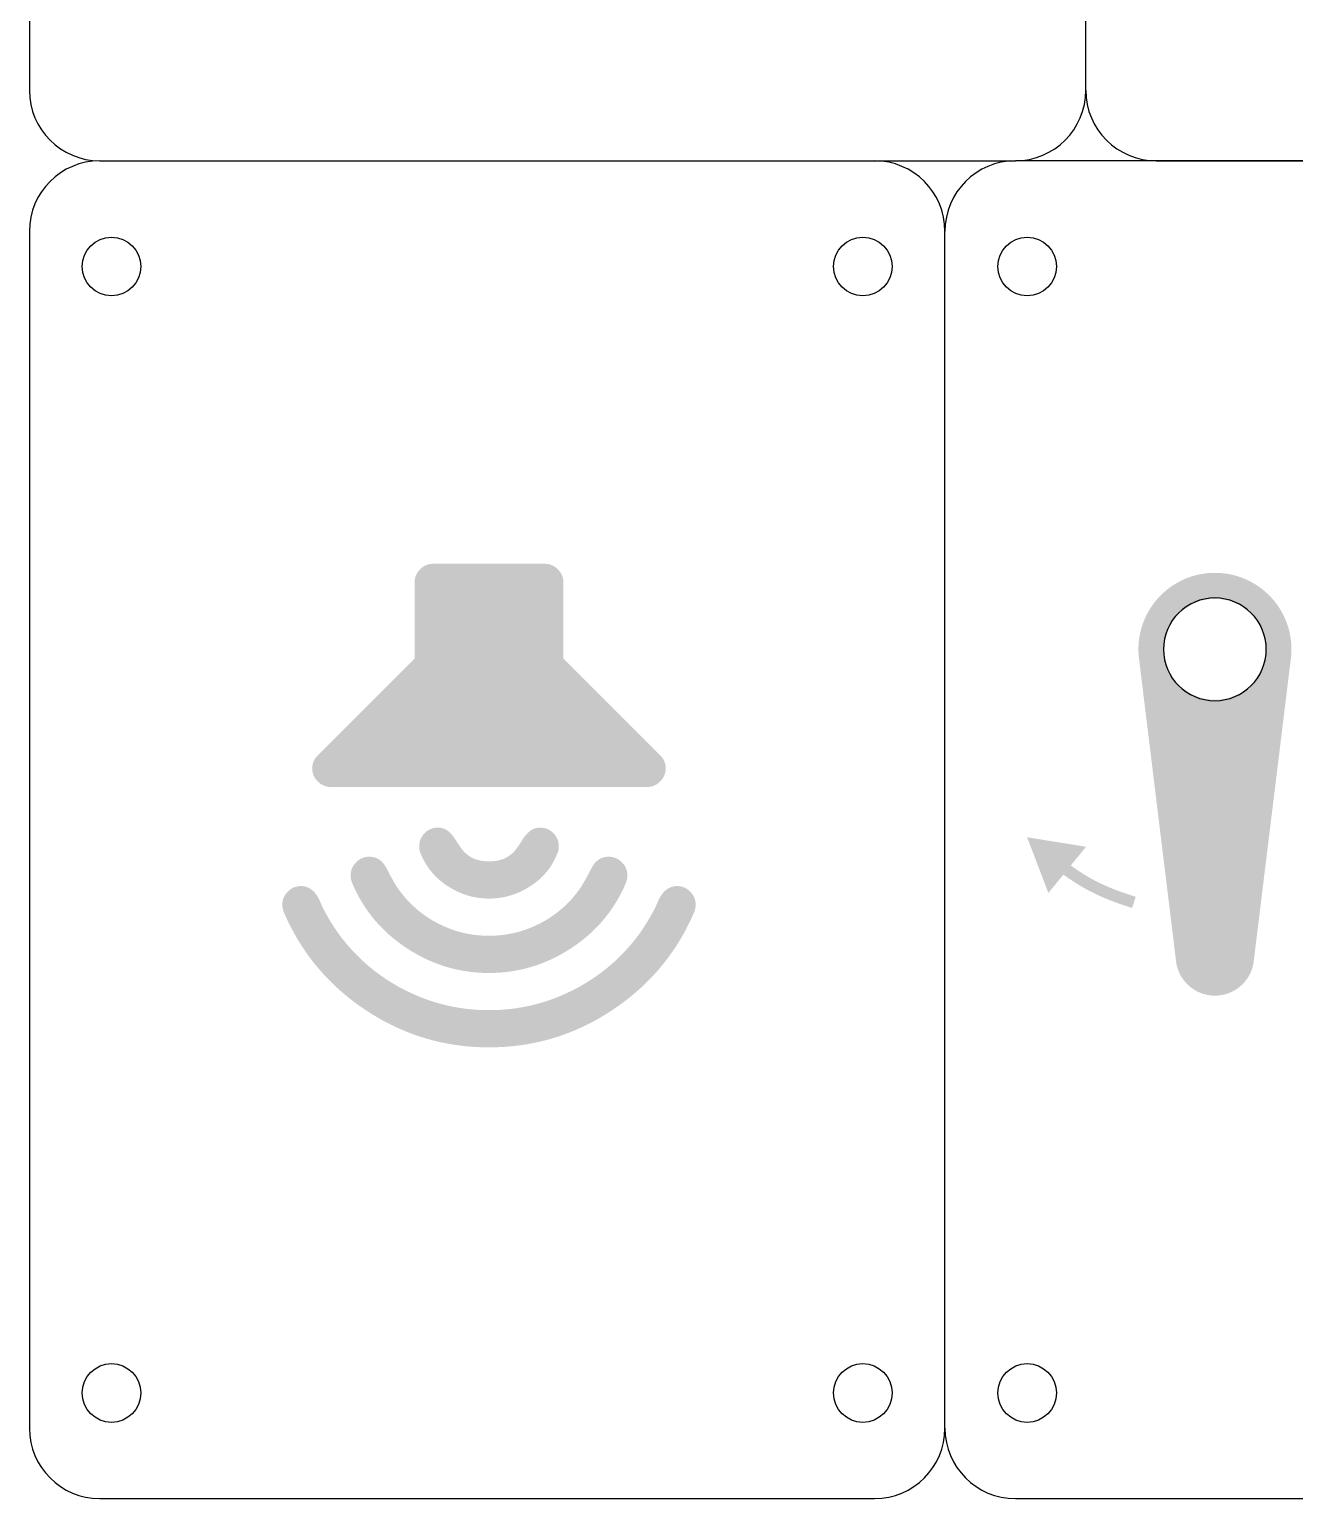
# Model space of a CAD drawing. Header units: millimetres. Extents: x 0 to 113, y 0 to 165.
# Drawn here: x 0 to 53.9, y 0 to 62.6 of the extents above; entities that cross this region are included whole.
import ezdxf

# ---------------------------------------------------------------- set-up
doc = ezdxf.new("R2010")
doc.units = ezdxf.units.MM
doc.header["$MEASUREMENT"] = 0
doc.layers.add('Cut', color=1, linetype='Continuous', true_color=0xff0000)
doc.layers.add('Etch', color=5, linetype='Continuous', true_color=0x0000ff)

msp = doc.modelspace()

# ---------------------------------------------------------------- hatches: boundary and pattern name
at = {"layer": 'Etch'}
for points in [[(27.106, 31.113), (27.105, 31.133), (27.105, 31.153), (27.104, 31.173), (27.102, 31.192), (27.1, 31.212), (27.097, 31.231), (27.094, 31.25), (27.091, 31.269), (27.087, 31.287), (27.083, 31.306), (27.078, 31.324), (27.073, 31.342), (27.067, 31.36), (27.061, 31.378), (27.054, 31.396), (27.047, 31.414), (27.039, 31.431), (27.031, 31.448), (27.023, 31.465), (27.014, 31.482), (27.004, 31.499), (26.994, 31.515), (26.984, 31.531), (26.973, 31.548), (26.962, 31.563), (26.95, 31.579), (26.938, 31.595), (26.925, 31.61), (26.912, 31.626), (26.899, 31.641), (26.885, 31.656), (26.87, 31.671), (22.747, 35.793), (22.747, 39.038), (22.747, 39.058), (22.746, 39.077), (22.745, 39.097), (22.743, 39.117), (22.741, 39.136), (22.738, 39.155), (22.735, 39.174), (22.732, 39.193), (22.728, 39.212), (22.724, 39.23), (22.719, 39.249), (22.714, 39.267), (22.708, 39.285), (22.702, 39.303), (22.695, 39.32), (22.688, 39.338), (22.68, 39.355), (22.672, 39.372), (22.664, 39.389), (22.655, 39.406), (22.645, 39.423), (22.635, 39.439), (22.625, 39.456), (22.614, 39.472), (22.603, 39.488), (22.591, 39.504), (22.579, 39.519), (22.567, 39.535), (22.553, 39.55), (22.54, 39.565), (22.526, 39.58), (22.511, 39.595), (22.497, 39.609), (22.482, 39.623), (22.467, 39.637), (22.451, 39.65), (22.436, 39.663), (22.42, 39.675), (22.404, 39.687), (22.388, 39.698), (22.372, 39.709), (22.356, 39.719), (22.339, 39.729), (22.323, 39.738), (22.306, 39.747), (22.289, 39.756), (22.272, 39.764), (22.254, 39.771), (22.237, 39.778), (22.219, 39.785), (22.201, 39.791), (22.183, 39.797), (22.165, 39.802), (22.147, 39.807), (22.128, 39.812), (22.11, 39.816), (22.091, 39.819), (22.072, 39.822), (22.053, 39.825), (22.033, 39.827), (22.014, 39.828), (21.994, 39.829), (21.974, 39.83), (21.954, 39.83), (17.2, 39.83), (17.18, 39.83), (17.16, 39.829), (17.14, 39.828), (17.121, 39.827), (17.101, 39.825), (17.082, 39.822), (17.063, 39.819), (17.044, 39.816), (17.025, 39.812), (17.007, 39.807), (16.989, 39.802), (16.97, 39.797), (16.952, 39.791), (16.935, 39.785), (16.917, 39.778), (16.899, 39.771), (16.882, 39.764), (16.865, 39.756), (16.848, 39.747), (16.831, 39.738), (16.815, 39.729), (16.798, 39.719), (16.782, 39.709), (16.766, 39.698), (16.75, 39.687), (16.734, 39.675), (16.718, 39.663), (16.703, 39.65), (16.687, 39.637), (16.672, 39.623), (16.657, 39.609), (16.643, 39.595), (16.628, 39.58), (16.614, 39.565), (16.601, 39.55), (16.588, 39.535), (16.575, 39.519), (16.563, 39.503), (16.551, 39.488), (16.54, 39.472), (16.529, 39.455), (16.519, 39.439), (16.509, 39.423), (16.499, 39.406), (16.49, 39.389), (16.482, 39.372), (16.474, 39.355), (16.466, 39.338), (16.459, 39.32), (16.452, 39.303), (16.446, 39.285), (16.44, 39.267), (16.435, 39.249), (16.43, 39.23), (16.426, 39.212), (16.422, 39.193), (16.419, 39.174), (16.416, 39.155), (16.413, 39.136), (16.411, 39.117), (16.409, 39.097), (16.408, 39.077), (16.408, 39.058), (16.407, 39.038), (16.407, 35.794), (12.284, 31.671), (12.27, 31.656), (12.256, 31.641), (12.242, 31.626), (12.229, 31.61), (12.216, 31.595), (12.204, 31.579), (12.193, 31.563), (12.181, 31.548), (12.17, 31.531), (12.16, 31.515), (12.15, 31.499), (12.141, 31.482), (12.132, 31.465), (12.123, 31.448), (12.115, 31.431), (12.108, 31.414), (12.101, 31.396), (12.094, 31.378), (12.088, 31.36), (12.082, 31.342), (12.077, 31.324), (12.072, 31.306), (12.068, 31.287), (12.064, 31.269), (12.06, 31.25), (12.057, 31.231), (12.055, 31.212), (12.053, 31.192), (12.051, 31.173), (12.05, 31.153), (12.049, 31.133), (12.049, 31.113), (12.049, 31.093), (12.05, 31.073), (12.051, 31.054), (12.053, 31.034), (12.055, 31.015), (12.057, 30.996), (12.06, 30.977), (12.064, 30.958), (12.068, 30.939), (12.072, 30.921), (12.077, 30.902), (12.082, 30.884), (12.088, 30.866), (12.094, 30.848), (12.101, 30.831), (12.108, 30.813), (12.115, 30.796), (12.123, 30.779), (12.132, 30.762), (12.141, 30.745), (12.15, 30.728), (12.16, 30.712), (12.17, 30.695), (12.181, 30.679), (12.193, 30.663), (12.204, 30.647), (12.216, 30.632), (12.229, 30.616), (12.242, 30.601), (12.256, 30.586), (12.27, 30.571), (12.284, 30.556), (12.299, 30.542), (12.314, 30.528), (12.329, 30.514), (12.345, 30.501), (12.36, 30.488), (12.376, 30.476), (12.391, 30.464), (12.407, 30.453), (12.423, 30.442), (12.44, 30.432), (12.456, 30.422), (12.473, 30.413), (12.49, 30.404), (12.507, 30.395), (12.524, 30.387), (12.541, 30.379), (12.559, 30.372), (12.576, 30.366), (12.594, 30.359), (12.612, 30.354), (12.63, 30.348), (12.648, 30.343), (12.667, 30.339), (12.686, 30.335), (12.704, 30.332), (12.724, 30.329), (12.743, 30.326), (12.762, 30.324), (12.782, 30.323), (12.801, 30.321), (12.821, 30.321), (12.841, 30.32), (26.313, 30.32), (26.333, 30.321), (26.353, 30.321), (26.373, 30.323), (26.392, 30.324), (26.411, 30.326), (26.431, 30.329), (26.45, 30.332), (26.468, 30.335), (26.487, 30.339), (26.506, 30.343), (26.524, 30.348), (26.542, 30.354), (26.56, 30.359), (26.578, 30.366), (26.596, 30.372), (26.613, 30.379), (26.63, 30.387), (26.648, 30.395), (26.665, 30.404), (26.681, 30.413), (26.698, 30.422), (26.715, 30.432), (26.731, 30.442), (26.747, 30.453), (26.763, 30.464), (26.779, 30.476), (26.795, 30.488), (26.81, 30.501), (26.825, 30.514), (26.841, 30.528), (26.856, 30.542), (26.87, 30.556), (26.885, 30.571), (26.899, 30.586), (26.912, 30.601), (26.925, 30.616), (26.938, 30.632), (26.95, 30.647), (26.962, 30.663), (26.973, 30.679), (26.984, 30.695), (26.994, 30.712), (27.004, 30.728), (27.014, 30.745), (27.023, 30.762), (27.031, 30.779), (27.039, 30.796), (27.047, 30.813), (27.054, 30.831), (27.061, 30.848), (27.067, 30.866), (27.073, 30.884), (27.078, 30.902), (27.083, 30.921), (27.087, 30.939), (27.091, 30.958), (27.094, 30.977), (27.097, 30.996), (27.1, 31.015), (27.102, 31.034), (27.104, 31.054), (27.105, 31.073), (27.105, 31.093)], [(17.825, 26.093), (17.927, 26.029), (18.03, 25.969), (18.082, 25.941), (18.134, 25.914), (18.186, 25.887), (18.239, 25.862), (18.292, 25.838), (18.345, 25.815), (18.398, 25.793), (18.452, 25.772), (18.505, 25.752), (18.56, 25.733), (18.614, 25.715), (18.669, 25.698), (18.723, 25.682), (18.779, 25.667), (18.834, 25.653), (18.89, 25.64), (18.945, 25.628), (19.002, 25.618), (19.058, 25.608), (19.115, 25.599), (19.172, 25.591), (19.229, 25.585), (19.286, 25.579), (19.344, 25.574), (19.402, 25.571), (19.46, 25.568), (19.519, 25.567), (19.577, 25.566), (19.636, 25.567), (19.694, 25.568), (19.753, 25.571), (19.811, 25.574), (19.868, 25.579), (19.926, 25.585), (19.983, 25.591), (20.04, 25.599), (20.097, 25.608), (20.153, 25.618), (20.21, 25.628), (20.266, 25.64), (20.322, 25.653), (20.377, 25.667), (20.432, 25.682), (20.488, 25.698), (20.542, 25.715), (20.597, 25.733), (20.651, 25.752), (20.706, 25.772), (20.759, 25.793), (20.813, 25.815), (20.867, 25.838), (20.92, 25.862), (20.973, 25.887), (21.025, 25.914), (21.13, 25.969), (21.234, 26.029), (21.336, 26.093), (21.387, 26.126), (21.436, 26.16), (21.485, 26.194), (21.533, 26.229), (21.58, 26.265), (21.626, 26.302), (21.671, 26.339), (21.715, 26.377), (21.758, 26.415), (21.8, 26.455), (21.841, 26.495), (21.881, 26.535), (21.92, 26.576), (21.959, 26.618), (21.996, 26.661), (22.032, 26.704), (22.068, 26.748), (22.103, 26.792), (22.136, 26.837), (22.169, 26.883), (22.201, 26.93), (22.231, 26.977), (22.261, 27.025), (22.29, 27.073), (22.318, 27.122), (22.345, 27.172), (22.371, 27.223), (22.396, 27.274), (22.421, 27.326), (22.444, 27.378), (22.466, 27.431), (22.488, 27.485), (22.491, 27.493), (22.495, 27.501), (22.502, 27.517), (22.509, 27.534), (22.515, 27.551), (22.52, 27.569), (22.525, 27.587), (22.53, 27.606), (22.534, 27.625), (22.538, 27.645), (22.541, 27.665), (22.543, 27.685), (22.546, 27.706), (22.547, 27.728), (22.548, 27.749), (22.549, 27.772), (22.549, 27.795), (22.549, 27.815), (22.549, 27.835), (22.547, 27.854), (22.546, 27.874), (22.544, 27.893), (22.541, 27.913), (22.538, 27.932), (22.535, 27.951), (22.531, 27.969), (22.527, 27.988), (22.522, 28.006), (22.517, 28.024), (22.512, 28.042), (22.506, 28.06), (22.499, 28.078), (22.492, 28.095), (22.485, 28.113), (22.477, 28.13), (22.469, 28.147), (22.46, 28.164), (22.451, 28.18), (22.441, 28.197), (22.431, 28.213), (22.42, 28.229), (22.409, 28.245), (22.398, 28.261), (22.386, 28.277), (22.374, 28.292), (22.361, 28.307), (22.348, 28.322), (22.334, 28.337), (22.32, 28.352), (22.306, 28.367), (22.291, 28.381), (22.276, 28.394), (22.261, 28.407), (22.246, 28.42), (22.231, 28.432), (22.215, 28.444), (22.199, 28.455), (22.183, 28.466), (22.167, 28.476), (22.15, 28.486), (22.134, 28.496), (22.117, 28.505), (22.1, 28.513), (22.082, 28.521), (22.065, 28.529), (22.047, 28.536), (22.029, 28.543), (22.011, 28.549), (21.993, 28.555), (21.974, 28.56), (21.955, 28.565), (21.936, 28.569), (21.917, 28.573), (21.898, 28.577), (21.878, 28.58), (21.859, 28.582), (21.839, 28.584), (21.818, 28.586), (21.798, 28.587), (21.778, 28.588), (21.757, 28.588), (21.741, 28.588), (21.725, 28.587), (21.709, 28.587), (21.693, 28.586), (21.678, 28.584), (21.662, 28.583), (21.647, 28.581), (21.632, 28.579), (21.617, 28.576), (21.602, 28.573), (21.588, 28.57), (21.573, 28.567), (21.559, 28.563), (21.545, 28.559), (21.531, 28.555), (21.517, 28.551), (21.504, 28.546), (21.49, 28.541), (21.477, 28.535), (21.463, 28.53), (21.45, 28.524), (21.438, 28.518), (21.425, 28.511), (21.412, 28.504), (21.4, 28.497), (21.388, 28.49), (21.376, 28.482), (21.364, 28.474), (21.352, 28.465), (21.34, 28.457), (21.329, 28.448), (21.318, 28.439), (21.295, 28.42), (21.273, 28.401), (21.252, 28.381), (21.231, 28.36), (21.21, 28.34), (21.189, 28.319), (21.17, 28.297), (21.15, 28.275), (21.131, 28.252), (21.112, 28.229), (21.094, 28.205), (21.076, 28.181), (21.058, 28.156), (21.041, 28.131), (21.024, 28.106), (21.008, 28.08), (20.942, 27.974), (20.872, 27.869), (20.799, 27.764), (20.723, 27.659), (20.703, 27.633), (20.682, 27.607), (20.661, 27.582), (20.638, 27.557), (20.614, 27.533), (20.589, 27.51), (20.563, 27.486), (20.536, 27.464), (20.508, 27.441), (20.479, 27.42), (20.449, 27.398), (20.418, 27.378), (20.385, 27.357), (20.352, 27.338), (20.318, 27.318), (20.283, 27.3), (20.265, 27.291), (20.247, 27.282), (20.229, 27.273), (20.21, 27.265), (20.191, 27.257), (20.171, 27.249), (20.132, 27.235), (20.092, 27.222), (20.05, 27.21), (20.008, 27.199), (19.964, 27.189), (19.919, 27.18), (19.874, 27.172), (19.827, 27.166), (19.779, 27.161), (19.73, 27.157), (19.68, 27.154), (19.629, 27.152), (19.577, 27.152), (19.525, 27.152), (19.474, 27.154), (19.424, 27.157), (19.375, 27.161), (19.328, 27.166), (19.281, 27.172), (19.235, 27.18), (19.191, 27.189), (19.147, 27.199), (19.104, 27.21), (19.063, 27.222), (19.023, 27.235), (18.983, 27.249), (18.964, 27.257), (18.945, 27.265), (18.926, 27.273), (18.908, 27.282), (18.89, 27.291), (18.872, 27.3), (18.837, 27.318), (18.803, 27.338), (18.77, 27.357), (18.738, 27.378), (18.706, 27.398), (18.676, 27.42), (18.647, 27.441), (18.619, 27.464), (18.593, 27.486), (18.567, 27.51), (18.542, 27.533), (18.518, 27.557), (18.495, 27.582), (18.473, 27.607), (18.452, 27.633), (18.432, 27.659), (18.356, 27.764), (18.283, 27.869), (18.214, 27.974), (18.147, 28.08), (18.131, 28.106), (18.114, 28.131), (18.097, 28.156), (18.079, 28.181), (18.061, 28.205), (18.043, 28.229), (18.024, 28.252), (18.005, 28.275), (17.985, 28.297), (17.966, 28.319), (17.945, 28.34), (17.925, 28.36), (17.903, 28.381), (17.882, 28.401), (17.86, 28.42), (17.838, 28.439), (17.827, 28.448), (17.815, 28.457), (17.804, 28.465), (17.792, 28.474), (17.78, 28.482), (17.768, 28.49), (17.755, 28.497), (17.743, 28.504), (17.73, 28.511), (17.718, 28.518), (17.705, 28.524), (17.692, 28.53), (17.679, 28.535), (17.665, 28.541), (17.652, 28.546), (17.638, 28.551), (17.624, 28.555), (17.61, 28.559), (17.596, 28.563), (17.582, 28.567), (17.567, 28.57), (17.553, 28.573), (17.538, 28.576), (17.523, 28.579), (17.508, 28.581), (17.493, 28.583), (17.477, 28.584), (17.462, 28.586), (17.446, 28.587), (17.43, 28.587), (17.414, 28.588), (17.398, 28.588), (17.377, 28.588), (17.357, 28.587), (17.336, 28.586), (17.316, 28.584), (17.296, 28.582), (17.276, 28.58), (17.257, 28.577), (17.237, 28.573), (17.218, 28.569), (17.199, 28.565), (17.181, 28.56), (17.162, 28.555), (17.144, 28.549), (17.126, 28.543), (17.108, 28.536), (17.09, 28.529), (17.073, 28.521), (17.055, 28.513), (17.038, 28.505), (17.021, 28.496), (17.005, 28.486), (16.988, 28.476), (16.972, 28.466), (16.956, 28.455), (16.94, 28.444), (16.924, 28.432), (16.909, 28.42), (16.894, 28.407), (16.879, 28.394), (16.864, 28.381), (16.849, 28.367), (16.835, 28.352), (16.821, 28.337), (16.807, 28.322), (16.794, 28.307), (16.781, 28.292), (16.769, 28.277), (16.757, 28.261), (16.745, 28.245), (16.735, 28.229), (16.724, 28.213), (16.714, 28.197), (16.704, 28.18), (16.695, 28.164), (16.686, 28.147), (16.678, 28.13), (16.67, 28.113), (16.663, 28.095), (16.656, 28.078), (16.649, 28.06), (16.643, 28.042), (16.638, 28.024), (16.633, 28.006), (16.628, 27.988), (16.624, 27.969), (16.62, 27.951), (16.616, 27.932), (16.614, 27.913), (16.611, 27.893), (16.609, 27.874), (16.608, 27.854), (16.606, 27.835), (16.606, 27.815), (16.605, 27.795), (16.606, 27.772), (16.606, 27.749), (16.608, 27.728), (16.609, 27.706), (16.612, 27.685), (16.614, 27.665), (16.617, 27.645), (16.621, 27.625), (16.625, 27.606), (16.63, 27.587), (16.635, 27.569), (16.64, 27.551), (16.646, 27.534), (16.653, 27.517), (16.659, 27.501), (16.663, 27.493), (16.667, 27.485), (16.689, 27.431), (16.712, 27.378), (16.736, 27.326), (16.761, 27.274), (16.787, 27.223), (16.813, 27.172), (16.841, 27.122), (16.87, 27.073), (16.899, 27.025), (16.929, 26.977), (16.96, 26.93), (16.993, 26.883), (17.026, 26.837), (17.06, 26.792), (17.094, 26.748), (17.13, 26.704), (17.167, 26.661), (17.204, 26.618), (17.243, 26.576), (17.282, 26.535), (17.322, 26.495), (17.364, 26.455), (17.406, 26.415), (17.449, 26.377), (17.493, 26.339), (17.537, 26.302), (17.583, 26.265), (17.63, 26.229), (17.677, 26.194), (17.726, 26.16), (17.775, 26.126)], [(45.01, 27.774), (43.405, 25.802), (42.499, 28.178)], [(16.079, 23.449), (16.281, 23.322), (16.383, 23.261), (16.485, 23.202), (16.587, 23.146), (16.691, 23.091), (16.795, 23.039), (16.899, 22.989), (17.004, 22.94), (17.11, 22.894), (17.216, 22.85), (17.323, 22.808), (17.43, 22.767), (17.538, 22.729), (17.646, 22.693), (17.755, 22.659), (17.865, 22.628), (17.975, 22.598), (18.086, 22.57), (18.197, 22.544), (18.309, 22.521), (18.422, 22.499), (18.535, 22.48), (18.648, 22.462), (18.762, 22.447), (18.877, 22.433), (18.992, 22.422), (19.108, 22.413), (19.225, 22.405), (19.342, 22.4), (19.459, 22.397), (19.696, 22.397), (19.813, 22.4), (19.93, 22.405), (20.047, 22.413), (20.162, 22.422), (20.278, 22.433), (20.392, 22.447), (20.507, 22.462), (20.62, 22.48), (20.733, 22.499), (20.845, 22.521), (20.957, 22.544), (21.069, 22.57), (21.179, 22.598), (21.29, 22.628), (21.399, 22.659), (21.508, 22.693), (21.617, 22.729), (21.724, 22.767), (21.832, 22.808), (21.939, 22.85), (22.045, 22.894), (22.15, 22.94), (22.255, 22.989), (22.36, 23.039), (22.464, 23.091), (22.567, 23.146), (22.67, 23.202), (22.874, 23.322), (23.076, 23.449), (23.273, 23.583), (23.369, 23.653), (23.463, 23.723), (23.555, 23.795), (23.646, 23.868), (23.735, 23.942), (23.823, 24.018), (23.908, 24.095), (23.992, 24.173), (24.075, 24.253), (24.155, 24.334), (24.234, 24.417), (24.311, 24.5), (24.387, 24.585), (24.461, 24.672), (24.533, 24.76), (24.603, 24.849), (24.672, 24.939), (24.739, 25.031), (24.804, 25.124), (24.868, 25.218), (24.929, 25.314), (24.99, 25.411), (25.048, 25.509), (25.105, 25.609), (25.16, 25.71), (25.213, 25.812), (25.265, 25.916), (25.315, 26.021), (25.363, 26.127), (25.409, 26.235), (25.417, 26.255), (25.424, 26.275), (25.43, 26.295), (25.437, 26.315), (25.442, 26.335), (25.447, 26.355), (25.452, 26.375), (25.456, 26.396), (25.46, 26.416), (25.463, 26.436), (25.465, 26.456), (25.468, 26.476), (25.469, 26.496), (25.47, 26.517), (25.471, 26.537), (25.471, 26.557), (25.471, 26.577), (25.47, 26.597), (25.469, 26.616), (25.468, 26.636), (25.466, 26.655), (25.463, 26.675), (25.46, 26.694), (25.457, 26.712), (25.453, 26.731), (25.448, 26.75), (25.444, 26.768), (25.438, 26.786), (25.433, 26.804), (25.426, 26.822), (25.42, 26.84), (25.413, 26.857), (25.405, 26.874), (25.397, 26.892), (25.388, 26.909), (25.379, 26.925), (25.37, 26.942), (25.36, 26.958), (25.35, 26.975), (25.339, 26.991), (25.328, 27.007), (25.316, 27.023), (25.304, 27.038), (25.291, 27.054), (25.278, 27.069), (25.264, 27.084), (25.25, 27.099), (25.236, 27.114), (25.221, 27.129), (25.206, 27.143), (25.191, 27.156), (25.176, 27.169), (25.16, 27.182), (25.145, 27.194), (25.129, 27.206), (25.113, 27.217), (25.097, 27.228), (25.08, 27.238), (25.064, 27.248), (25.047, 27.258), (25.031, 27.267), (25.014, 27.275), (24.996, 27.283), (24.979, 27.291), (24.962, 27.298), (24.944, 27.304), (24.926, 27.311), (24.908, 27.316), (24.89, 27.322), (24.872, 27.327), (24.853, 27.331), (24.834, 27.335), (24.816, 27.338), (24.797, 27.341), (24.777, 27.344), (24.758, 27.346), (24.739, 27.348), (24.719, 27.349), (24.699, 27.349), (24.679, 27.35), (24.649, 27.349), (24.62, 27.348), (24.591, 27.345), (24.562, 27.342), (24.548, 27.34), (24.534, 27.338), (24.52, 27.335), (24.506, 27.333), (24.493, 27.33), (24.479, 27.326), (24.466, 27.323), (24.452, 27.319), (24.439, 27.315), (24.426, 27.311), (24.413, 27.307), (24.4, 27.302), (24.387, 27.298), (24.375, 27.292), (24.362, 27.287), (24.35, 27.282), (24.338, 27.276), (24.325, 27.27), (24.313, 27.264), (24.301, 27.257), (24.29, 27.25), (24.278, 27.243), (24.266, 27.236), (24.255, 27.229), (24.243, 27.221), (24.232, 27.213), (24.221, 27.205), (24.21, 27.197), (24.199, 27.188), (24.188, 27.179), (24.178, 27.17), (24.167, 27.161), (24.157, 27.151), (24.146, 27.141), (24.126, 27.121), (24.106, 27.1), (24.087, 27.078), (24.068, 27.055), (24.049, 27.03), (24.031, 27.005), (24.014, 26.98), (23.997, 26.953), (23.98, 26.925), (23.964, 26.896), (23.948, 26.866), (23.779, 26.547), (23.632, 26.284), (23.567, 26.174), (23.507, 26.077), (23.453, 25.994), (23.427, 25.958), (23.403, 25.925), (23.318, 25.812), (23.231, 25.703), (23.141, 25.596), (23.048, 25.492), (22.952, 25.392), (22.854, 25.295), (22.753, 25.201), (22.65, 25.11), (22.544, 25.022), (22.435, 24.937), (22.323, 24.856), (22.209, 24.777), (22.092, 24.702), (21.973, 24.63), (21.85, 24.561), (21.726, 24.495), (21.599, 24.433), (21.471, 24.375), (21.342, 24.321), (21.213, 24.27), (21.082, 24.224), (20.95, 24.182), (20.818, 24.144), (20.684, 24.11), (20.549, 24.08), (20.413, 24.054), (20.277, 24.031), (20.139, 24.013), (20, 23.999), (19.86, 23.989), (19.719, 23.983), (19.578, 23.981), (19.436, 23.983), (19.295, 23.989), (19.155, 23.999), (19.016, 24.013), (18.878, 24.031), (18.742, 24.054), (18.606, 24.08), (18.471, 24.11), (18.337, 24.144), (18.205, 24.182), (18.073, 24.224), (17.942, 24.27), (17.812, 24.321), (17.684, 24.375), (17.556, 24.433), (17.429, 24.495), (17.304, 24.561), (17.182, 24.63), (17.063, 24.702), (16.946, 24.777), (16.832, 24.856), (16.72, 24.937), (16.611, 25.022), (16.505, 25.11), (16.402, 25.201), (16.301, 25.295), (16.202, 25.392), (16.107, 25.492), (16.014, 25.596), (15.924, 25.703), (15.836, 25.812), (15.751, 25.925), (15.702, 25.994), (15.648, 26.077), (15.588, 26.174), (15.522, 26.284), (15.375, 26.547), (15.207, 26.866), (15.191, 26.896), (15.175, 26.925), (15.158, 26.953), (15.141, 26.98), (15.123, 27.005), (15.105, 27.03), (15.087, 27.055), (15.068, 27.078), (15.049, 27.1), (15.029, 27.121), (15.008, 27.141), (14.998, 27.151), (14.988, 27.161), (14.977, 27.17), (14.966, 27.179), (14.956, 27.188), (14.945, 27.197), (14.934, 27.205), (14.922, 27.213), (14.911, 27.221), (14.9, 27.229), (14.888, 27.236), (14.877, 27.243), (14.865, 27.25), (14.853, 27.257), (14.841, 27.264), (14.829, 27.27), (14.817, 27.276), (14.805, 27.282), (14.792, 27.287), (14.78, 27.292), (14.767, 27.298), (14.755, 27.302), (14.742, 27.307), (14.729, 27.311), (14.716, 27.315), (14.702, 27.319), (14.689, 27.323), (14.676, 27.326), (14.662, 27.33), (14.649, 27.333), (14.635, 27.335), (14.621, 27.338), (14.607, 27.34), (14.593, 27.342), (14.564, 27.345), (14.535, 27.348), (14.506, 27.349), (14.476, 27.35), (14.456, 27.349), (14.436, 27.349), (14.416, 27.348), (14.397, 27.346), (14.377, 27.344), (14.358, 27.341), (14.339, 27.338), (14.32, 27.335), (14.302, 27.331), (14.283, 27.327), (14.265, 27.322), (14.247, 27.316), (14.229, 27.311), (14.211, 27.304), (14.193, 27.298), (14.176, 27.291), (14.158, 27.283), (14.141, 27.275), (14.124, 27.267), (14.107, 27.258), (14.091, 27.248), (14.074, 27.238), (14.058, 27.228), (14.042, 27.217), (14.026, 27.206), (14.01, 27.194), (13.994, 27.182), (13.979, 27.169), (13.964, 27.156), (13.948, 27.143), (13.933, 27.129), (13.919, 27.114), (13.904, 27.099), (13.89, 27.084), (13.877, 27.069), (13.863, 27.054), (13.851, 27.038), (13.839, 27.022), (13.827, 27.006), (13.816, 26.99), (13.805, 26.974), (13.794, 26.957), (13.785, 26.941), (13.775, 26.924), (13.766, 26.907), (13.758, 26.889), (13.75, 26.872), (13.742, 26.854), (13.735, 26.836), (13.728, 26.818), (13.722, 26.8), (13.716, 26.781), (13.711, 26.763), (13.706, 26.744), (13.702, 26.725), (13.698, 26.705), (13.695, 26.686), (13.692, 26.666), (13.689, 26.646), (13.687, 26.626), (13.685, 26.606), (13.684, 26.586), (13.684, 26.565), (13.683, 26.544), (13.684, 26.526), (13.684, 26.507), (13.686, 26.488), (13.687, 26.469), (13.689, 26.45), (13.692, 26.431), (13.695, 26.412), (13.699, 26.393), (13.703, 26.373), (13.708, 26.354), (13.713, 26.334), (13.718, 26.314), (13.725, 26.295), (13.731, 26.275), (13.738, 26.255), (13.746, 26.235), (13.792, 26.127), (13.84, 26.021), (13.89, 25.916), (13.942, 25.812), (13.995, 25.71), (14.05, 25.609), (14.107, 25.509), (14.165, 25.411), (14.226, 25.314), (14.287, 25.218), (14.351, 25.124), (14.416, 25.031), (14.483, 24.939), (14.552, 24.849), (14.622, 24.76), (14.694, 24.672), (14.768, 24.585), (14.844, 24.5), (14.921, 24.417), (15, 24.334), (15.08, 24.253), (15.163, 24.173), (15.247, 24.095), (15.332, 24.018), (15.42, 23.942), (15.509, 23.868), (15.6, 23.795), (15.692, 23.723), (15.787, 23.653), (15.882, 23.583)], [(44.043, 26.586), (44.359, 26.975), (44.534, 26.852), (44.704, 26.737), (44.87, 26.63), (45.034, 26.53), (45.197, 26.436), (45.358, 26.348), (45.519, 26.264), (45.682, 26.186), (45.846, 26.111), (46.013, 26.039), (46.184, 25.97), (46.359, 25.902), (46.726, 25.771), (47.123, 25.64), (46.971, 25.164), (46.555, 25.302), (46.166, 25.442), (45.98, 25.515), (45.798, 25.589), (45.62, 25.667), (45.445, 25.748), (45.271, 25.832), (45.099, 25.922), (44.927, 26.016), (44.755, 26.117), (44.581, 26.223), (44.405, 26.337), (44.226, 26.457)], [(24.808, 20.799), (25.101, 21), (25.244, 21.103), (25.384, 21.209), (25.522, 21.316), (25.658, 21.426), (25.791, 21.537), (25.921, 21.651), (26.049, 21.766), (26.175, 21.884), (26.298, 22.003), (26.419, 22.125), (26.537, 22.249), (26.653, 22.374), (26.766, 22.502), (26.877, 22.632), (26.986, 22.764), (27.092, 22.898), (27.195, 23.033), (27.296, 23.171), (27.395, 23.311), (27.491, 23.453), (27.585, 23.597), (27.676, 23.743), (27.765, 23.891), (27.852, 24.041), (27.936, 24.194), (28.017, 24.348), (28.096, 24.504), (28.173, 24.662), (28.319, 24.985), (28.326, 25.005), (28.333, 25.025), (28.34, 25.045), (28.346, 25.065), (28.351, 25.085), (28.356, 25.105), (28.361, 25.125), (28.365, 25.145), (28.369, 25.165), (28.372, 25.185), (28.374, 25.205), (28.377, 25.226), (28.378, 25.246), (28.379, 25.266), (28.38, 25.286), (28.38, 25.306), (28.38, 25.326), (28.38, 25.346), (28.378, 25.366), (28.377, 25.385), (28.375, 25.405), (28.372, 25.424), (28.369, 25.443), (28.366, 25.462), (28.362, 25.48), (28.357, 25.499), (28.353, 25.517), (28.347, 25.536), (28.342, 25.554), (28.335, 25.571), (28.329, 25.589), (28.322, 25.607), (28.314, 25.624), (28.306, 25.641), (28.297, 25.658), (28.288, 25.675), (28.279, 25.691), (28.269, 25.708), (28.259, 25.724), (28.248, 25.74), (28.237, 25.756), (28.225, 25.772), (28.213, 25.788), (28.2, 25.803), (28.187, 25.818), (28.174, 25.834), (28.16, 25.849), (28.145, 25.863), (28.13, 25.878), (28.115, 25.892), (28.1, 25.905), (28.085, 25.919), (28.07, 25.931), (28.054, 25.943), (28.038, 25.955), (28.022, 25.966), (28.006, 25.977), (27.99, 25.988), (27.973, 25.997), (27.957, 26.007), (27.94, 26.016), (27.923, 26.024), (27.906, 26.032), (27.888, 26.04), (27.871, 26.047), (27.853, 26.054), (27.835, 26.06), (27.817, 26.066), (27.799, 26.071), (27.781, 26.076), (27.762, 26.08), (27.744, 26.084), (27.725, 26.088), (27.706, 26.091), (27.687, 26.093), (27.667, 26.095), (27.648, 26.097), (27.628, 26.098), (27.608, 26.099), (27.588, 26.099), (27.56, 26.099), (27.547, 26.098), (27.533, 26.097), (27.519, 26.096), (27.506, 26.095), (27.493, 26.093), (27.479, 26.091), (27.466, 26.089), (27.453, 26.087), (27.44, 26.085), (27.427, 26.082), (27.414, 26.079), (27.401, 26.076), (27.388, 26.073), (27.375, 26.069), (27.363, 26.065), (27.35, 26.061), (27.338, 26.056), (27.325, 26.052), (27.313, 26.047), (27.301, 26.042), (27.288, 26.037), (27.276, 26.031), (27.264, 26.025), (27.252, 26.019), (27.241, 26.013), (27.229, 26.007), (27.217, 26), (27.205, 25.993), (27.194, 25.986), (27.182, 25.978), (27.16, 25.963), (27.137, 25.946), (27.115, 25.929), (27.094, 25.91), (27.072, 25.891), (27.051, 25.871), (27.03, 25.85), (27.01, 25.827), (26.989, 25.804), (26.97, 25.78), (26.95, 25.755), (26.931, 25.729), (26.912, 25.702), (26.893, 25.675), (26.875, 25.646), (26.857, 25.616), (26.844, 25.593), (26.831, 25.566), (26.8, 25.503), (26.766, 25.427), (26.727, 25.337), (26.689, 25.248), (26.655, 25.172), (26.624, 25.109), (26.61, 25.082), (26.442, 24.782), (26.285, 24.52), (26.127, 24.274), (26.047, 24.156), (25.967, 24.043), (25.824, 23.855), (25.676, 23.673), (25.524, 23.495), (25.368, 23.323), (25.208, 23.156), (25.043, 22.995), (24.874, 22.838), (24.7, 22.687), (24.522, 22.541), (24.34, 22.4), (24.154, 22.265), (23.963, 22.135), (23.768, 22.01), (23.568, 21.89), (23.364, 21.775), (23.156, 21.666), (22.944, 21.563), (22.731, 21.466), (22.517, 21.376), (22.301, 21.292), (22.083, 21.215), (21.863, 21.145), (21.642, 21.082), (21.419, 21.025), (21.195, 20.975), (20.969, 20.932), (20.741, 20.895), (20.512, 20.865), (20.281, 20.842), (20.048, 20.825), (19.814, 20.815), (19.578, 20.812), (19.341, 20.815), (19.107, 20.825), (18.874, 20.842), (18.643, 20.865), (18.414, 20.895), (18.186, 20.932), (17.96, 20.975), (17.735, 21.025), (17.512, 21.082), (17.291, 21.145), (17.072, 21.215), (16.854, 21.292), (16.638, 21.376), (16.423, 21.466), (16.211, 21.563), (15.999, 21.666), (15.791, 21.775), (15.587, 21.89), (15.387, 22.01), (15.192, 22.135), (15.001, 22.265), (14.814, 22.4), (14.632, 22.541), (14.454, 22.687), (14.281, 22.838), (14.112, 22.995), (13.947, 23.156), (13.786, 23.323), (13.63, 23.495), (13.479, 23.673), (13.331, 23.855), (13.188, 24.043), (13.108, 24.156), (13.028, 24.274), (12.87, 24.52), (12.713, 24.782), (12.557, 25.059), (12.53, 25.109), (12.5, 25.172), (12.465, 25.248), (12.427, 25.337), (12.389, 25.427), (12.354, 25.503), (12.324, 25.566), (12.31, 25.593), (12.297, 25.616), (12.279, 25.646), (12.261, 25.675), (12.242, 25.702), (12.223, 25.729), (12.204, 25.755), (12.185, 25.78), (12.165, 25.804), (12.145, 25.827), (12.124, 25.85), (12.103, 25.871), (12.082, 25.891), (12.061, 25.91), (12.039, 25.929), (12.017, 25.946), (11.995, 25.963), (11.972, 25.978), (11.961, 25.986), (11.949, 25.993), (11.938, 26), (11.926, 26.007), (11.914, 26.013), (11.902, 26.019), (11.89, 26.025), (11.878, 26.031), (11.866, 26.037), (11.854, 26.042), (11.842, 26.047), (11.83, 26.052), (11.817, 26.056), (11.805, 26.061), (11.792, 26.065), (11.78, 26.069), (11.767, 26.073), (11.754, 26.076), (11.741, 26.079), (11.728, 26.082), (11.715, 26.085), (11.702, 26.087), (11.689, 26.089), (11.676, 26.091), (11.662, 26.093), (11.649, 26.095), (11.636, 26.096), (11.622, 26.097), (11.608, 26.098), (11.595, 26.099), (11.567, 26.099), (11.547, 26.099), (11.527, 26.098), (11.507, 26.097), (11.488, 26.095), (11.468, 26.093), (11.449, 26.091), (11.43, 26.088), (11.411, 26.084), (11.392, 26.08), (11.374, 26.076), (11.356, 26.071), (11.337, 26.066), (11.319, 26.06), (11.301, 26.054), (11.284, 26.047), (11.266, 26.04), (11.249, 26.032), (11.232, 26.024), (11.215, 26.016), (11.198, 26.007), (11.181, 25.997), (11.165, 25.988), (11.149, 25.977), (11.132, 25.966), (11.116, 25.955), (11.101, 25.943), (11.085, 25.931), (11.07, 25.919), (11.054, 25.905), (11.039, 25.892), (11.024, 25.878), (11.01, 25.863), (10.995, 25.849), (10.981, 25.834), (10.967, 25.818), (10.954, 25.803), (10.942, 25.788), (10.93, 25.772), (10.918, 25.756), (10.907, 25.74), (10.896, 25.724), (10.885, 25.708), (10.875, 25.691), (10.866, 25.675), (10.857, 25.658), (10.849, 25.641), (10.841, 25.624), (10.833, 25.607), (10.826, 25.589), (10.819, 25.571), (10.813, 25.554), (10.807, 25.536), (10.802, 25.517), (10.797, 25.499), (10.793, 25.48), (10.789, 25.462), (10.786, 25.443), (10.783, 25.424), (10.78, 25.405), (10.778, 25.385), (10.776, 25.366), (10.775, 25.346), (10.775, 25.326), (10.774, 25.306), (10.775, 25.286), (10.775, 25.266), (10.776, 25.246), (10.778, 25.226), (10.78, 25.205), (10.783, 25.185), (10.786, 25.165), (10.79, 25.145), (10.794, 25.125), (10.798, 25.105), (10.803, 25.085), (10.809, 25.065), (10.815, 25.045), (10.821, 25.025), (10.829, 25.005), (10.836, 24.985), (10.982, 24.662), (11.058, 24.504), (11.137, 24.348), (11.219, 24.194), (11.303, 24.041), (11.389, 23.891), (11.478, 23.743), (11.569, 23.597), (11.663, 23.453), (11.759, 23.311), (11.858, 23.171), (11.959, 23.033), (12.062, 22.898), (12.168, 22.764), (12.277, 22.632), (12.388, 22.502), (12.501, 22.374), (12.617, 22.249), (12.735, 22.125), (12.856, 22.003), (12.979, 21.884), (13.105, 21.766), (13.233, 21.651), (13.364, 21.537), (13.497, 21.426), (13.632, 21.316), (13.77, 21.209), (13.911, 21.103), (14.053, 21), (14.347, 20.799), (14.646, 20.609), (14.798, 20.518), (14.95, 20.431), (15.103, 20.346), (15.257, 20.265), (15.412, 20.186), (15.567, 20.111), (15.724, 20.039), (15.882, 19.97), (16.04, 19.904), (16.199, 19.841), (16.36, 19.781), (16.521, 19.724), (16.683, 19.671), (16.846, 19.62), (17.01, 19.572), (17.175, 19.528), (17.341, 19.486), (17.507, 19.448), (17.675, 19.413), (17.843, 19.38), (18.013, 19.351), (18.183, 19.325), (18.354, 19.302), (18.526, 19.282), (18.699, 19.265), (18.873, 19.251), (19.048, 19.241), (19.223, 19.233), (19.578, 19.227), (19.932, 19.233), (20.107, 19.241), (20.282, 19.251), (20.456, 19.265), (20.629, 19.282), (20.801, 19.302), (20.972, 19.325), (21.143, 19.351), (21.312, 19.38), (21.481, 19.413), (21.648, 19.448), (21.815, 19.486), (21.98, 19.528), (22.145, 19.572), (22.309, 19.62), (22.472, 19.671), (22.634, 19.724), (22.795, 19.781), (22.956, 19.841), (23.115, 19.904), (23.274, 19.97), (23.431, 20.039), (23.588, 20.111), (23.743, 20.186), (23.898, 20.265), (24.052, 20.346), (24.205, 20.431), (24.357, 20.518), (24.509, 20.609)]]:
    msp.add_hatch(color=256, dxfattribs=at).paths.add_polyline_path(points, flags=0)
h = msp.add_hatch(color=256, dxfattribs=at)
h.paths.add_polyline_path([(47.252, 35.904), (47.247, 35.974), (47.243, 36.044), (47.241, 36.115), (47.24, 36.186), (47.241, 36.27), (47.245, 36.353), (47.25, 36.437), (47.257, 36.519), (47.267, 36.601), (47.278, 36.682), (47.291, 36.763), (47.307, 36.843), (47.324, 36.922), (47.343, 37), (47.364, 37.078), (47.387, 37.155), (47.412, 37.231), (47.438, 37.306), (47.466, 37.381), (47.496, 37.454), (47.528, 37.527), (47.562, 37.599), (47.597, 37.67), (47.634, 37.739), (47.672, 37.808), (47.712, 37.876), (47.754, 37.943), (47.797, 38.008), (47.842, 38.073), (47.888, 38.136), (47.936, 38.198), (47.985, 38.259), (48.035, 38.319), (48.087, 38.377), (48.14, 38.435), (48.195, 38.49), (48.251, 38.545), (48.308, 38.598), (48.367, 38.65), (48.427, 38.701), (48.488, 38.75), (48.55, 38.798), (48.613, 38.844), (48.678, 38.888), (48.743, 38.932), (48.81, 38.973), (48.877, 39.013), (48.946, 39.052), (49.016, 39.089), (49.087, 39.124), (49.159, 39.157), (49.231, 39.189), (49.305, 39.219), (49.379, 39.247), (49.455, 39.274), (49.531, 39.299), (49.608, 39.321), (49.685, 39.342), (49.764, 39.362), (49.843, 39.379), (49.923, 39.394), (50.004, 39.408), (50.085, 39.419), (50.167, 39.428), (50.249, 39.436), (50.332, 39.441), (50.416, 39.444), (50.5, 39.445), (50.584, 39.444), (50.668, 39.441), (50.751, 39.436), (50.833, 39.428), (50.915, 39.419), (50.996, 39.408), (51.077, 39.394), (51.157, 39.379), (51.236, 39.362), (51.315, 39.342), (51.392, 39.321), (51.469, 39.299), (51.545, 39.274), (51.621, 39.247), (51.695, 39.219), (51.769, 39.189), (51.841, 39.157), (51.913, 39.124), (51.984, 39.089), (52.054, 39.052), (52.122, 39.013), (52.19, 38.973), (52.257, 38.932), (52.322, 38.888), (52.387, 38.844), (52.45, 38.798), (52.512, 38.75), (52.573, 38.701), (52.633, 38.65), (52.692, 38.598), (52.749, 38.545), (52.805, 38.49), (52.859, 38.435), (52.913, 38.377), (52.965, 38.319), (53.015, 38.259), (53.064, 38.198), (53.112, 38.136), (53.158, 38.073), (53.203, 38.008), (53.246, 37.943), (53.287, 37.876), (53.328, 37.808), (53.366, 37.739), (53.403, 37.67), (53.438, 37.599), (53.471, 37.527), (53.503, 37.454), (53.533, 37.381), (53.562, 37.306), (53.588, 37.231), (53.613, 37.155), (53.636, 37.078), (53.657, 37), (53.676, 36.922), (53.693, 36.843), (53.708, 36.763), (53.722, 36.682), (53.733, 36.601), (53.742, 36.519), (53.75, 36.437), (53.755, 36.353), (53.758, 36.27), (53.759, 36.186), (53.757, 36.071), (53.751, 35.957), (53.742, 35.844), (53.728, 35.732), (53.726, 35.724), (52.147, 22.856), (52.146, 22.849), (52.14, 22.812), (52.134, 22.774), (52.126, 22.737), (52.118, 22.701), (52.108, 22.665), (52.098, 22.629), (52.087, 22.593), (52.076, 22.558), (52.063, 22.523), (52.05, 22.488), (52.037, 22.454), (52.022, 22.42), (52.007, 22.387), (51.991, 22.354), (51.974, 22.321), (51.957, 22.289), (51.938, 22.257), (51.92, 22.226), (51.9, 22.195), (51.88, 22.164), (51.859, 22.134), (51.838, 22.105), (51.816, 22.076), (51.794, 22.047), (51.77, 22.02), (51.747, 21.992), (51.722, 21.965), (51.697, 21.939), (51.672, 21.913), (51.646, 21.888), (51.619, 21.863), (51.592, 21.839), (51.564, 21.815), (51.536, 21.792), (51.508, 21.77), (51.478, 21.748), (51.449, 21.727), (51.419, 21.707), (51.388, 21.687), (51.357, 21.668), (51.325, 21.649), (51.293, 21.631), (51.261, 21.614), (51.228, 21.598), (51.195, 21.582), (51.161, 21.567), (51.127, 21.553), (51.093, 21.539), (51.058, 21.526), (51.023, 21.514), (50.988, 21.503), (50.952, 21.493), (50.916, 21.483), (50.88, 21.474), (50.843, 21.466), (50.806, 21.459), (50.768, 21.452), (50.731, 21.446), (50.693, 21.442), (50.655, 21.438), (50.617, 21.434), (50.578, 21.432), (50.539, 21.431), (50.5, 21.43), (50.461, 21.431), (50.423, 21.432), (50.385, 21.434), (50.346, 21.437), (50.309, 21.441), (50.271, 21.446), (50.234, 21.452), (50.197, 21.458), (50.16, 21.465), (50.124, 21.473), (50.087, 21.482), (50.051, 21.491), (50.016, 21.502), (49.981, 21.513), (49.946, 21.525), (49.911, 21.537), (49.877, 21.551), (49.843, 21.565), (49.81, 21.579), (49.777, 21.595), (49.744, 21.611), (49.712, 21.628), (49.68, 21.645), (49.649, 21.663), (49.618, 21.682), (49.587, 21.702), (49.557, 21.722), (49.527, 21.742), (49.498, 21.764), (49.47, 21.786), (49.441, 21.808), (49.414, 21.831), (49.387, 21.855), (49.36, 21.879), (49.334, 21.904), (49.308, 21.93), (49.283, 21.956), (49.259, 21.982), (49.235, 22.009), (49.212, 22.037), (49.189, 22.065), (49.167, 22.093), (49.145, 22.122), (49.124, 22.152), (49.104, 22.182), (49.085, 22.212), (49.066, 22.243), (49.047, 22.274), (49.03, 22.306), (49.013, 22.338), (48.997, 22.37), (48.981, 22.403), (48.966, 22.437), (48.952, 22.47), (48.939, 22.504), (48.926, 22.539), (48.914, 22.574), (48.903, 22.609), (48.892, 22.644), (48.883, 22.68), (48.874, 22.716), (48.866, 22.752), (48.859, 22.789), (48.852, 22.826), (47.253, 35.895)], flags=0)
h.paths.add_polyline_path([(52.65, 36.186), (52.649, 36.241), (52.647, 36.297), (52.644, 36.351), (52.639, 36.406), (52.633, 36.46), (52.625, 36.513), (52.616, 36.566), (52.606, 36.619), (52.595, 36.671), (52.582, 36.723), (52.568, 36.774), (52.553, 36.825), (52.537, 36.875), (52.519, 36.925), (52.501, 36.974), (52.481, 37.023), (52.46, 37.071), (52.438, 37.118), (52.415, 37.165), (52.39, 37.211), (52.365, 37.256), (52.339, 37.301), (52.311, 37.345), (52.283, 37.388), (52.253, 37.43), (52.223, 37.472), (52.191, 37.513), (52.159, 37.553), (52.126, 37.593), (52.091, 37.631), (52.056, 37.669), (52.02, 37.706), (51.983, 37.742), (51.945, 37.777), (51.907, 37.811), (51.867, 37.845), (51.827, 37.877), (51.786, 37.909), (51.744, 37.939), (51.702, 37.969), (51.659, 37.997), (51.615, 38.024), (51.57, 38.051), (51.525, 38.076), (51.479, 38.101), (51.432, 38.124), (51.385, 38.146), (51.337, 38.167), (51.288, 38.187), (51.239, 38.205), (51.189, 38.223), (51.139, 38.239), (51.089, 38.254), (51.037, 38.268), (50.986, 38.281), (50.933, 38.292), (50.881, 38.302), (50.827, 38.311), (50.774, 38.318), (50.72, 38.325), (50.665, 38.329), (50.611, 38.333), (50.556, 38.335), (50.5, 38.336), (50.445, 38.335), (50.389, 38.333), (50.335, 38.329), (50.28, 38.325), (50.226, 38.318), (50.173, 38.311), (50.119, 38.302), (50.067, 38.292), (50.014, 38.281), (49.963, 38.268), (49.911, 38.254), (49.861, 38.239), (49.81, 38.223), (49.761, 38.205), (49.712, 38.187), (49.663, 38.167), (49.615, 38.146), (49.568, 38.124), (49.521, 38.101), (49.475, 38.076), (49.43, 38.051), (49.385, 38.024), (49.341, 37.997), (49.298, 37.969), (49.255, 37.939), (49.214, 37.909), (49.173, 37.877), (49.132, 37.845), (49.093, 37.811), (49.054, 37.777), (49.017, 37.742), (48.98, 37.706), (48.944, 37.669), (48.908, 37.631), (48.874, 37.593), (48.841, 37.553), (48.809, 37.513), (48.777, 37.472), (48.747, 37.43), (48.717, 37.388), (48.689, 37.345), (48.661, 37.301), (48.635, 37.256), (48.609, 37.211), (48.585, 37.165), (48.562, 37.118), (48.54, 37.071), (48.519, 37.023), (48.499, 36.974), (48.48, 36.925), (48.463, 36.875), (48.447, 36.825), (48.431, 36.774), (48.418, 36.723), (48.405, 36.671), (48.394, 36.619), (48.383, 36.566), (48.375, 36.513), (48.367, 36.46), (48.361, 36.406), (48.356, 36.351), (48.353, 36.297), (48.351, 36.241), (48.35, 36.186), (48.351, 36.13), (48.353, 36.075), (48.356, 36.02), (48.361, 35.966), (48.367, 35.912), (48.375, 35.858), (48.383, 35.805), (48.394, 35.753), (48.405, 35.7), (48.418, 35.649), (48.431, 35.597), (48.447, 35.547), (48.463, 35.496), (48.48, 35.447), (48.499, 35.398), (48.519, 35.349), (48.54, 35.301), (48.562, 35.254), (48.585, 35.207), (48.609, 35.161), (48.635, 35.116), (48.661, 35.071), (48.689, 35.027), (48.717, 34.984), (48.747, 34.941), (48.777, 34.9), (48.809, 34.859), (48.841, 34.818), (48.874, 34.779), (48.908, 34.74), (48.944, 34.703), (48.98, 34.666), (49.017, 34.63), (49.054, 34.594), (49.093, 34.56), (49.132, 34.527), (49.173, 34.495), (49.214, 34.463), (49.255, 34.433), (49.298, 34.403), (49.341, 34.375), (49.385, 34.347), (49.43, 34.321), (49.475, 34.295), (49.521, 34.271), (49.568, 34.248), (49.615, 34.226), (49.663, 34.205), (49.712, 34.185), (49.761, 34.166), (49.81, 34.149), (49.861, 34.133), (49.911, 34.118), (49.963, 34.104), (50.014, 34.091), (50.067, 34.08), (50.119, 34.07), (50.173, 34.061), (50.226, 34.053), (50.28, 34.047), (50.335, 34.042), (50.389, 34.039), (50.445, 34.037), (50.5, 34.036), (50.556, 34.037), (50.611, 34.039), (50.665, 34.042), (50.72, 34.047), (50.774, 34.053), (50.827, 34.061), (50.881, 34.07), (50.933, 34.08), (50.986, 34.091), (51.037, 34.104), (51.089, 34.118), (51.139, 34.133), (51.189, 34.149), (51.239, 34.166), (51.288, 34.185), (51.337, 34.205), (51.385, 34.226), (51.432, 34.248), (51.479, 34.271), (51.525, 34.295), (51.57, 34.321), (51.615, 34.347), (51.659, 34.375), (51.702, 34.403), (51.744, 34.433), (51.786, 34.463), (51.827, 34.495), (51.867, 34.527), (51.907, 34.56), (51.945, 34.594), (51.983, 34.63), (52.02, 34.666), (52.056, 34.703), (52.091, 34.74), (52.126, 34.779), (52.159, 34.818), (52.191, 34.859), (52.223, 34.9), (52.253, 34.941), (52.283, 34.984), (52.311, 35.027), (52.339, 35.071), (52.365, 35.116), (52.39, 35.161), (52.415, 35.207), (52.438, 35.254), (52.46, 35.301), (52.481, 35.349), (52.501, 35.398), (52.519, 35.447), (52.537, 35.496), (52.553, 35.547), (52.568, 35.597), (52.582, 35.649), (52.595, 35.7), (52.606, 35.753), (52.616, 35.805), (52.625, 35.858), (52.633, 35.912), (52.639, 35.966), (52.644, 36.02), (52.647, 36.075), (52.649, 36.13)], flags=0)

# ---------------------------------------------------------------- linework, layer by layer
at = {"layer": 'Cut'}
for p, q in [((0, 119), (0, 60)), ((45, 60), (45, 119)), ((3, 57), (42, 57)), ((59, 57), (42, 57)), ((48, 57), (87, 57)), ((0, 54), (0, 3)), ((39, 3), (39, 54)), ((3, 0), (36, 0)), ((42, 0), (59, 0))]:
    msp.add_line(p, q, dxfattribs=at)
for centre in [(3.5, 52.5), (35.5, 52.5), (42.5, 52.5), (3.5, 4.5), (35.5, 4.5), (42.5, 4.5)]:
    msp.add_circle(centre, 1.25, dxfattribs=at)
for centre, start, end in [((3, 60), 180, 270), ((42, 60), 270, 0), ((48, 60), 180, 270), ((3, 54), 90, 180), ((36, 54), 0, 90), ((42, 54), 90, 180), ((3, 3), 180, 270), ((36, 3), 270, 0), ((42, 3), 180, 270)]:
    msp.add_arc(centre, 3, start, end, dxfattribs=at)
for points in [[(50.5, 38.374), (49.291, 38.374), (48.311, 37.394), (48.311, 36.186)], [(52.688, 36.186), (52.688, 37.394), (51.709, 38.374), (50.5, 38.374)], [(48.311, 36.186), (48.311, 34.977), (49.291, 33.997), (50.5, 33.997)], [(50.5, 33.997), (51.709, 33.997), (52.688, 34.977), (52.688, 36.186)]]:
    msp.add_open_spline(points, degree=3, dxfattribs=at)

doc.saveas('drawing.dxf')
